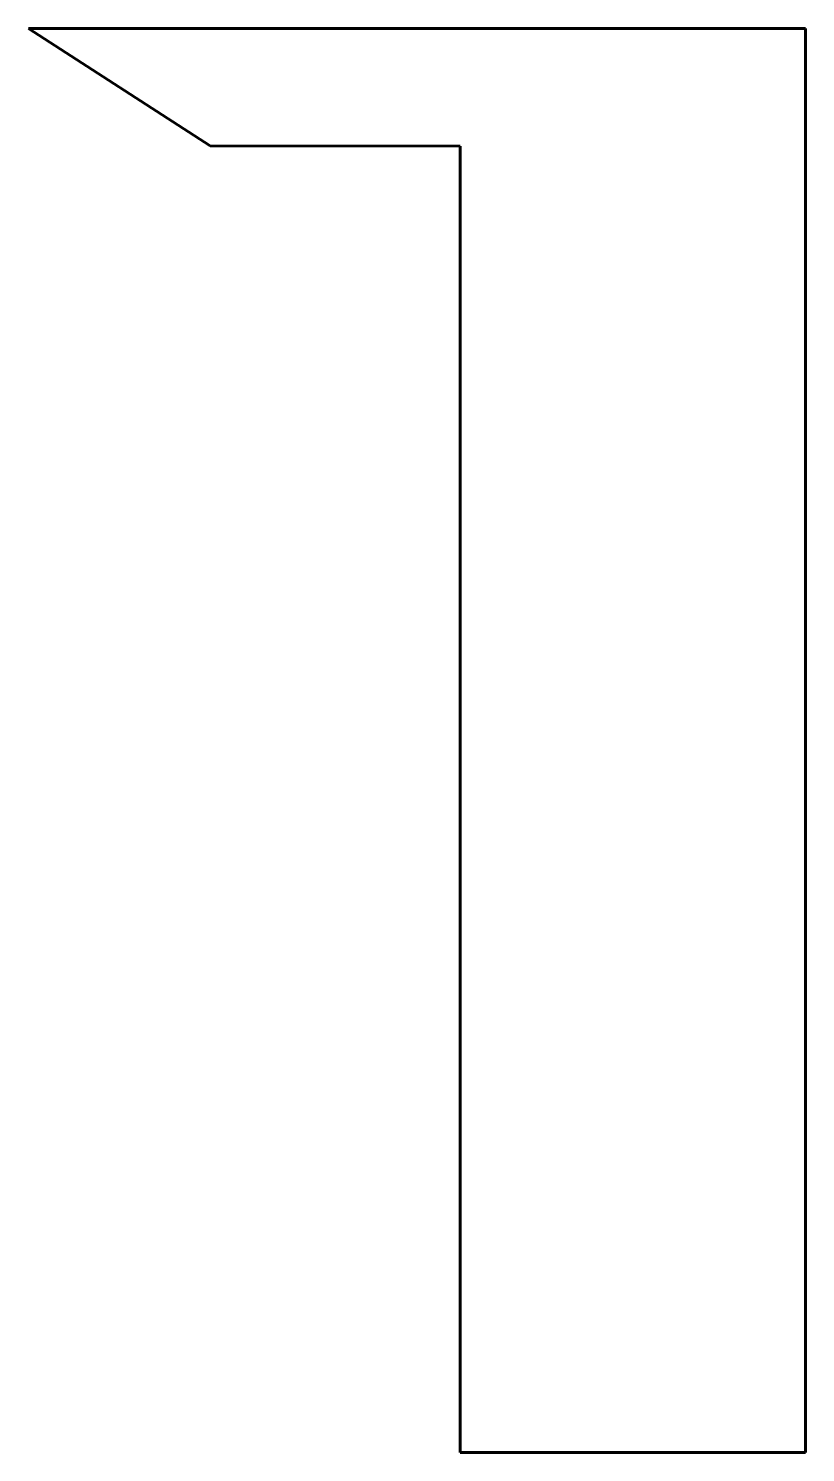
# Model space of a CAD drawing. Header units: millimetres. Extents: x -9 to 0, y 276.6 to 293.1.
import ezdxf

# ---------------------------------------------------------------- set-up
doc = ezdxf.new("R2010")
doc.units = ezdxf.units.MM
doc.linetypes.add('K5LT_BASIC', pattern=[0])

msp = doc.modelspace()

# ---------------------------------------------------------------- linework, layer by layer
at = {"color": 150, "linetype": 'K5LT_BASIC', "lineweight": 60, "true_color": 0x0080ff}
for p, q in [((-9, 293.1), (0, 293.1)), ((-6.897, 291.74), (-9, 293.1)), ((0, 276.603), (0, 293.1)), ((-4, 291.738), (-6.897, 291.74)), ((-4, 276.603), (-4, 291.738)), ((-4, 276.603), (0, 276.603))]:
    msp.add_line(p, q, dxfattribs=at)

doc.saveas('drawing.dxf')
